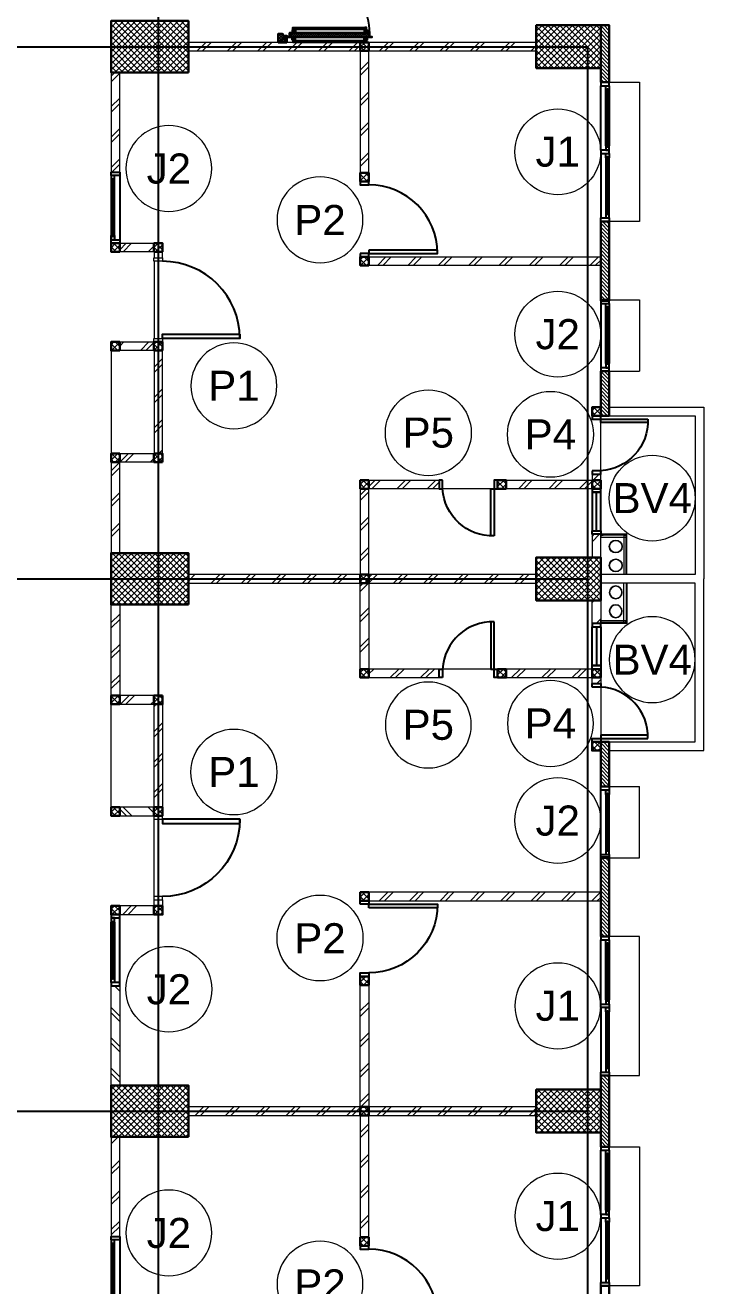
# Model space of a CAD drawing. Header units: millimetres. Extents: x -108 to 351, y -17 to 192.
# Drawn here: x 39.19 to 47.09, y 112.81 to 127.5 of the extents above; entities that cross this region are included whole.
import ezdxf
from ezdxf.enums import TextEntityAlignment as Align

# ---------------------------------------------------------------- set-up
doc = ezdxf.new("R2010")
doc.units = ezdxf.units.MM
for name, color, linetype, lineweight in [('ars', 11, 'Continuous', 0), ('ARSIR', 31, 'Continuous', 5), ('KACA', 151, 'Continuous', 5), ('KOL', 1, 'Continuous', 30), ('KOLOM', 4, 'Continuous', 9), ('lan', 7, 'Continuous', 15), ('NOT', 7, 'Continuous', 20), ('tem', 5, 'Continuous', 20)]:
    doc.layers.add(name, color=color, linetype=linetype, lineweight=lineweight)
doc.layers.add('as', color=1, linetype='Continuous', plot=False)
for name, color, linetype in [('HID', 1, 'Continuous'), ('Kusen', 30, 'Continuous'), ('STL', 6, 'Continuous')]:
    doc.layers.add(name, color=color, linetype=linetype)
doc.styles.add('S', font='simplex', dxfattribs={"width": 0.75})
doc.styles.get("Standard").update_dxf_attribs({"font": 'arial.ttf'})
pattern_1 = [(135, (413.479584, 513.678732), (-0.0220970869, -0.0220970869), [])]
pattern_2 = [(45, (39.2, 56.965), (-0.1767767, 0.1767767), []), (45, (39.2625, 56.965), (-0.1767767, 0.1767767), [])]
pattern_3 = [(315, (31.02064, 28), (0.176777, 0.176777), []), (315, (31.02064, 27.9375), (0.176777, 0.176777), [])]
pattern_4 = [(225, (1.1, 1e-06), (-0.014142, 0.014142), []), (135, (1.1, 1e-06), (0.014142, 0.014142), [])]
pattern_5 = [(315, (-2e-13, 1e-06), (0.014142, 0.014142), []), (45, (-2e-13, 1e-06), (-0.014142, 0.014142), [])]

# ---------------------------------------------------------------- blocks, each defined once
blk = doc.blocks.new("k3'")
at = {"layer": 'ars'}
h = blk.add_hatch(dxfattribs=at)
h.set_pattern_fill('_USER', color=256, scale=0.05, angle=45, double=1, pattern_type=0)
h.set_pattern_definition([(45, (0, -4.975), (-0.03535534, 0.03535534), []), (135, (0, -4.975), (-0.03535534, -0.03535534), [])])
h.paths.add_polyline_path([(-0.25, -0.375), (0.25, -0.375), (0.25, 0.375), (-0.25, 0.375)])
at = {"layer": 'KOL'}
blk.add_lwpolyline([(-0.25, -0.375), (0.25, -0.375), (0.25, 0.375), (-0.25, 0.375)], close=True, dxfattribs=at)
blk = doc.blocks.new("k1'")
at = {"layer": 'ars'}
h = blk.add_hatch(dxfattribs=at)
h.set_pattern_fill('_USER', color=256, scale=0.05, angle=45, double=1, pattern_type=0)
h.set_pattern_definition([(45, (0, -5), (-0.03535534, 0.03535534), []), (135, (0, -5), (-0.03535534, -0.03535534), [])])
h.paths.add_polyline_path([(-0.3, -0.45), (0.3, -0.45), (0.3, 0.45), (-0.3, 0.45)])
at = {"layer": 'KOL'}
blk.add_lwpolyline([(-0.3, -0.45), (0.3, -0.45), (0.3, 0.45), (-0.3, 0.45)], close=True, dxfattribs=at)
blk = doc.blocks.new('D-P90')
at = {"layer": 'ars'}
h = blk.add_hatch(dxfattribs=at)
h.set_pattern_fill('ANSI37', color=256, scale=0.005, angle=-90, style=0)
h.set_pattern_definition([(45, (-1350.94906, -1248.591899), (0.01122532015, -0.01122532015), []), (315, (-1350.94906, -1248.591899), (-0.01122532015, -0.01122532015), [])])
h.paths.add_polyline_path([(0.009, -0.183, -0.414214), (0.01, -0.184), (0.01, -1.116, -0.414214), (0.009, -1.117), (-0.034, -1.117, 0.414214), (-0.037, -1.12), (-0.037, -1.142, -1), (-0.038, -1.142), (-0.038, -0.158, -1), (-0.037, -0.158), (-0.037, -0.181, 0.414214), (-0.034, -0.183)])
at = {"layer": 'as'}
for p, q in [((-0.04, -0.158), (-0.046, -0.158)), ((-0.042, -0.161), (-0.042, -0.155))]:
    blk.add_line(p, q, dxfattribs=at)
at = {"layer": 'HID'}
for p, q in [((-0.044, -0.125), (-0.092, -0.077)), ((-0.042, -0.123), (-0.091, -0.075)), ((-0.066, -0.147), (-0.023, -0.104)), ((-0.063, -0.147), (-0.023, -0.107)), ((0.966, -0.147), (0.923, -0.104)), ((0.963, -0.147), (0.923, -0.107)), ((0.942, -0.123), (0.991, -0.075)), ((0.944, -0.125), (0.992, -0.077))]:
    blk.add_line(p, q, dxfattribs=at)
for points in [[(-0.044, -0.125), (-0.044, -0.125), (-0.042, -0.123), (-0.042, -0.123)], [(0.944, -0.125), (0.944, -0.125), (0.942, -0.123), (0.942, -0.123)]]:
    blk.add_lwpolyline(points, dxfattribs=at)
at = {"layer": 'KOL'}
blk.add_line((0.97, -0.13), (0.97, -0.15), dxfattribs=at)
at = {"layer": 'Kusen', "ltscale": 2}
for p, q in [((-0.099, -0.221), (-0.099, -1.06)), ((-0.079, -0.241), (-0.079, -1.06)), ((-0.074, -0.211), (-0.04, -0.211)), ((-0.074, -0.221), (-0.074, -0.211)), ((-0.074, -0.251), (-0.074, -0.241)), ((-0.074, -0.251), (-0.04, -0.251)), ((-0.061, -0.251), (-0.061, -0.211)), ((-0.04, -0.251), (-0.04, -0.211)), ((0.046, -0.211), (0.012, -0.211)), ((0.012, -0.251), (0.012, -0.211)), ((0.046, -0.251), (0.012, -0.251)), ((0.033, -0.251), (0.033, -0.211)), ((0.046, -0.221), (0.046, -0.211)), ((0.046, -0.251), (0.046, -0.241)), ((0.053, -0.241), (0.053, -1.06)), ((0.073, -0.221), (0.073, -1.06)), ((-0.074, -1.05), (-0.04, -1.05)), ((-0.074, -1.05), (-0.074, -1.06)), ((-0.074, -1.08), (-0.074, -1.09)), ((-0.074, -1.09), (-0.04, -1.09)), ((-0.061, -1.05), (-0.061, -1.09)), ((-0.04, -1.05), (-0.04, -1.09)), ((0.046, -1.05), (0.012, -1.05)), ((0.012, -1.05), (0.012, -1.09)), ((0.046, -1.09), (0.012, -1.09)), ((0.033, -1.05), (0.033, -1.09)), ((0.046, -1.05), (0.046, -1.06)), ((0.046, -1.08), (0.046, -1.09))]:
    blk.add_line(p, q, dxfattribs=at)
at = {"layer": 'Kusen'}
for p, q in [((-0.042, -0.155), (-0.038, -0.156)), ((-0.042, -0.157), (-0.038, -0.158))]:
    blk.add_line(p, q, dxfattribs=at)
at = {"layer": 'Kusen', "ltscale": 2}
for points in [[(-0.099, -0.241), (-0.061, -0.241), (-0.061, -0.221), (-0.099, -0.221), (-0.099, -0.241)], [(0.073, -0.241), (0.033, -0.241), (0.033, -0.221), (0.073, -0.221), (0.073, -0.241)], [(-0.101, -1.06), (-0.061, -1.06), (-0.061, -1.08), (-0.101, -1.08), (-0.101, -1.06)], [(0.073, -1.06), (0.033, -1.06), (0.033, -1.08), (0.073, -1.08), (0.073, -1.06)]]:
    blk.add_lwpolyline(points, dxfattribs=at)
at = {"layer": 'Kusen'}
blk.add_circle((-0.042, -0.158), 0.001, dxfattribs=at)
for radius, start, end in [(0.0025, 75.7804, 11.3851), (0.961, 270, 0.4597)]:
    blk.add_arc((-0.042, -0.158), radius, start, end, dxfattribs=at)
at = {"layer": 'STL'}
for p, q in [((-0.038, -0.158), (-0.038, -1.142)), ((-0.037, -0.181), (-0.037, -0.158)), ((-0.034, -0.183), (0.009, -0.183)), ((0.01, -0.184), (0.01, -1.116)), ((-0.037, -1.12), (-0.037, -1.142)), ((-0.034, -1.117), (0.009, -1.117))]:
    blk.add_line(p, q, dxfattribs=at)
for points in [[(0, -0.1), (0, -0.103), (-0.019, -0.103, 0.414214), (-0.02, -0.105), (-0.02, -0.148, -0.414214), (-0.022, -0.15), (-0.068, -0.15, -0.414214), (-0.07, -0.148), (-0.07, -0.13), (-0.067, -0.13), (-0.067, -0.146, 0.414214), (-0.065, -0.147), (-0.024, -0.147, 0.414214), (-0.023, -0.146), (-0.023, -0.102, -0.414214), (-0.021, -0.1)], [(0.9, -0.1), (0.9, -0.103), (0.919, -0.103, -0.414214), (0.92, -0.105), (0.92, -0.148, 0.414214), (0.922, -0.15), (0.968, -0.15, 0.414214), (0.97, -0.148), (0.97, -0.13), (0.967, -0.13), (0.967, -0.146, -0.414214), (0.966, -0.147), (0.925, -0.147, -0.414214), (0.923, -0.146), (0.923, -0.102, 0.414214), (0.921, -0.1)]]:
    blk.add_lwpolyline(points, format="xyb", close=True, dxfattribs=at)
blk.add_lwpolyline([(0.009, -0.182), (-0.034, -0.182, -0.414214), (-0.035, -0.181), (-0.035, -0.158, 1), (-0.04, -0.158), (-0.04, -1.142, 1), (-0.035, -1.142), (-0.035, -1.12, -0.414214), (-0.034, -1.119), (0.009, -1.119, 0.414214), (0.012, -1.116), (0.012, -0.184)], format="xyb", dxfattribs=at)
for centre, radius, start, end in [((-0.038, -0.158), 0.00075, 0, 180), ((-0.034, -0.181), 0.0025, 180, 270), ((0.009, -0.184), 0.0025, 360, 90), ((0.009, -0.184), 0.001, 360, 90), ((-0.038, -1.142), 0.00075, 180, 0), ((-0.034, -1.12), 0.0025, 90, 180), ((0.009, -1.116), 0.001, 270, 0)]:
    blk.add_arc(centre, radius, start, end, dxfattribs=at)
blk = doc.blocks.new('PINTU DARURAT')
at = {"layer": 'ARSIR'}
h = blk.add_hatch(dxfattribs=at)
h.set_pattern_fill('_USER', color=256, scale=0.02, angle=315, style=0, double=1, pattern_type=0)
h.set_pattern_definition(pattern_5)
edge = h.paths.add_edge_path()
edge.add_line((0, 0), (0.1, 0))
edge.add_line((0.1, 0), (0.1, 0.05))
edge.add_line((0.1, 0.05), (0.077, 0.05))
edge.add_line((0.077, 0.05), (0.077, 0.096))
edge.add_arc((0.076, 0.096), 0.0015, 360, 450)
edge.add_line((0.075, 0.097), (0.035, 0.097))
edge.add_arc((0.035, 0.096), 0.0015, 90, 180)
edge.add_line((0.033, 0.096), (0.033, 0.08))
edge.add_line((0.033, 0.08), (0.03, 0.08))
edge.add_line((0.03, 0.08), (0.03, 0.1))
edge.add_line((0.03, 0.1), (0, 0.1))
edge.add_line((0, 0.1), (0, 0))
h = blk.add_hatch(dxfattribs=at)
h.set_pattern_fill('_USER', color=256, scale=0.02, angle=315, style=0, double=1, pattern_type=0)
h.set_pattern_definition(pattern_5)
edge = h.paths.add_edge_path()
edge.add_line((0, 0), (0.1, 0))
edge.add_line((0.1, 0), (0.1, 0.05))
edge.add_line((0.1, 0.05), (0.077, 0.05))
edge.add_line((0.077, 0.05), (0.077, 0.096))
edge.add_arc((0.076, 0.096), 0.0015, 360, 450)
edge.add_line((0.075, 0.097), (0.035, 0.097))
edge.add_arc((0.035, 0.096), 0.0015, 90, 180)
edge.add_line((0.033, 0.096), (0.033, 0.08))
edge.add_line((0.033, 0.08), (0.03, 0.08))
edge.add_line((0.03, 0.08), (0.03, 0.1))
edge.add_line((0.03, 0.1), (0, 0.1))
edge.add_line((0, 0.1), (0, 0))
h = blk.add_hatch(dxfattribs=at)
h.set_pattern_fill('_USER', color=256, scale=0.02, angle=315, style=0, double=1, pattern_type=0)
h.set_pattern_definition(pattern_4)
edge = h.paths.add_edge_path()
edge.add_line((1.1, 0), (1, 0))
edge.add_line((1, 0), (1, 0.05))
edge.add_line((1, 0.05), (1.023, 0.05))
edge.add_line((1.023, 0.05), (1.023, 0.096))
edge.add_arc((1.024, 0.096), 0.0015, -630, -540, ccw=False)
edge.add_line((1.024, 0.097), (1.065, 0.097))
edge.add_arc((1.065, 0.096), 0.0015, -360, -270, ccw=False)
edge.add_line((1.067, 0.096), (1.067, 0.08))
edge.add_line((1.067, 0.08), (1.07, 0.08))
edge.add_line((1.07, 0.08), (1.07, 0.1))
edge.add_line((1.07, 0.1), (1.1, 0.1))
edge.add_line((1.1, 0.1), (1.1, 0))
h = blk.add_hatch(dxfattribs=at)
h.set_pattern_fill('_USER', color=256, scale=0.02, angle=315, style=0, double=1, pattern_type=0)
h.set_pattern_definition(pattern_4)
edge = h.paths.add_edge_path()
edge.add_line((1.1, 0), (1, 0))
edge.add_line((1, 0), (1, 0.05))
edge.add_line((1, 0.05), (1.023, 0.05))
edge.add_line((1.023, 0.05), (1.023, 0.096))
edge.add_arc((1.024, 0.096), 0.0015, -630, -540, ccw=False)
edge.add_line((1.024, 0.097), (1.065, 0.097))
edge.add_arc((1.065, 0.096), 0.0015, -360, -270, ccw=False)
edge.add_line((1.067, 0.096), (1.067, 0.08))
edge.add_line((1.067, 0.08), (1.07, 0.08))
edge.add_line((1.07, 0.08), (1.07, 0.1))
edge.add_line((1.07, 0.1), (1.1, 0.1))
edge.add_line((1.1, 0.1), (1.1, 0))
at = {"layer": 'KOL'}
blk.add_line((1.1, 0.1), (1.1, 0), dxfattribs=at)
blk.add_line((1.1, 0.1), (1.1, 0), dxfattribs=at)
blk.add_line((1.1, 0.1), (1.1, 0), dxfattribs=at)
blk.add_line((1.1, 0.1), (1.1, 0), dxfattribs=at)
for points in [[(0, 0), (0.1, 0), (0.1, 0.05), (0.077, 0.05), (0.077, 0.096, 0.414214), (0.075, 0.097), (0.035, 0.097, 0.414214), (0.033, 0.096), (0.033, 0.08), (0.03, 0.08), (0.03, 0.1), (0, 0.1)], [(0, 0), (0.1, 0), (0.1, 0.05), (0.077, 0.05), (0.077, 0.096, 0.414214), (0.075, 0.097), (0.035, 0.097, 0.414214), (0.033, 0.096), (0.033, 0.08), (0.03, 0.08), (0.03, 0.1), (0, 0.1)], [(1.1, 0), (1, 0), (1, 0.05), (1.023, 0.05), (1.023, 0.096, -0.414214), (1.024, 0.097), (1.065, 0.097, -0.414214), (1.067, 0.096), (1.067, 0.08), (1.07, 0.08), (1.07, 0.1), (1.1, 0.1)], [(1.1, 0), (1, 0), (1, 0.05), (1.023, 0.05), (1.023, 0.096, -0.414214), (1.024, 0.097), (1.065, 0.097, -0.414214), (1.067, 0.096), (1.067, 0.08), (1.07, 0.08), (1.07, 0.1), (1.1, 0.1)]]:
    blk.add_lwpolyline(points, format="xyb", close=True, dxfattribs=at)
at = {"layer": 'Kusen', "xscale": -1, "rotation": 180}
blk.add_blockref('D-P90', (0.1, -0.05), dxfattribs=at)
blk = doc.blocks.new('T. J1')
at = {"layer": 'Kusen'}
for p, q in [((-0.019, 0), (-0.769, 0)), ((-0.719, 0.1), (-0.069, 0.1)), ((-0.069, 0.06), (-0.719, 0.06)), ((0.021, 0), (0.771, 0)), ((0.721, 0.1), (0.071, 0.1)), ((0.071, 0.06), (0.721, 0.06))]:
    blk.add_line(p, q, dxfattribs=at)
for points in [[(-0.809, 0), (-0.769, 0), (-0.769, 0.1), (-0.809, 0.1)], [(-0.019, 0), (0.021, 0), (0.021, 0.1), (-0.019, 0.1)], [(0.811, 0), (0.771, 0), (0.771, 0.1), (0.811, 0.1)]]:
    blk.add_lwpolyline(points, close=True, dxfattribs=at)
for points in [[(-0.719, 0.077), (-0.719, 0.06), (-0.769, 0.06), (-0.769, 0.1), (-0.719, 0.1), (-0.719, 0.082), (-0.729, 0.082), (-0.729, 0.077), (-0.719, 0.077)], [(-0.069, 0.077), (-0.069, 0.06), (-0.019, 0.06), (-0.019, 0.1), (-0.069, 0.1), (-0.069, 0.082), (-0.059, 0.082), (-0.059, 0.077), (-0.069, 0.077)], [(0.071, 0.077), (0.071, 0.06), (0.021, 0.06), (0.021, 0.1), (0.071, 0.1), (0.071, 0.082), (0.061, 0.082), (0.061, 0.077), (0.071, 0.077)], [(0.721, 0.077), (0.721, 0.06), (0.771, 0.06), (0.771, 0.1), (0.721, 0.1), (0.721, 0.082), (0.731, 0.082), (0.731, 0.077), (0.721, 0.077)]]:
    blk.add_lwpolyline(points, dxfattribs=at)
at = {"layer": 'Kusen', "color": 141}
for points in [[(-0.729, 0.077), (-0.059, 0.077), (-0.059, 0.082), (-0.729, 0.082)], [(0.731, 0.077), (0.061, 0.077), (0.061, 0.082), (0.731, 0.082)]]:
    blk.add_lwpolyline(points, close=True, dxfattribs=at)
blk = doc.blocks.new('T. J2')
at = {"layer": 'KACA', "color": 141}
blk.add_lwpolyline([(-0.379, 0.077), (0.291, 0.077), (0.291, 0.082), (-0.379, 0.082)], close=True, dxfattribs=at)
at = {"layer": 'Kusen'}
for p, q in [((-0.419, 0), (0.331, 0)), ((-0.369, 0.1), (0.281, 0.1)), ((0.281, 0.06), (-0.369, 0.06))]:
    blk.add_line(p, q, dxfattribs=at)
for points in [[(-0.459, 0), (-0.419, 0), (-0.419, 0.1), (-0.459, 0.1)], [(0.331, 0), (0.371, 0), (0.371, 0.1), (0.331, 0.1)]]:
    blk.add_lwpolyline(points, close=True, dxfattribs=at)
for points in [[(-0.369, 0.077), (-0.369, 0.06), (-0.419, 0.06), (-0.419, 0.1), (-0.369, 0.1), (-0.369, 0.082), (-0.379, 0.082), (-0.379, 0.077), (-0.369, 0.077)], [(0.281, 0.077), (0.281, 0.06), (0.331, 0.06), (0.331, 0.1), (0.281, 0.1), (0.281, 0.082), (0.291, 0.082), (0.291, 0.077), (0.281, 0.077)]]:
    blk.add_lwpolyline(points, dxfattribs=at)
blk = doc.blocks.new('P.80')
at = {"layer": 'Kusen'}
for points in [[(-69.809, -74.837), (-69.769, -74.837), (-69.769, -74.037), (-69.809, -74.037)], [(-70.609, -74.937), (-70.569, -74.937), (-70.569, -74.837), (-70.609, -74.837)], [(-69.769, -74.937), (-69.729, -74.937), (-69.729, -74.837), (-69.769, -74.837)]]:
    blk.add_lwpolyline(points, close=True, dxfattribs=at)
blk.add_arc((-69.769, -74.837), 0.8, 90, 180, dxfattribs=at)
blk = doc.blocks.new('K 10.10')
at = {"layer": 'ars'}
h = blk.add_hatch(dxfattribs=at)
h.set_pattern_fill('_USER', color=256, scale=0.05, angle=45, double=1, pattern_type=0)
h.set_pattern_definition([(45, (0, 0), (-0.035355339, 0.035355339), []), (135, (0, 0), (-0.035355339, -0.035355339), [])])
h.paths.add_polyline_path([(1560.538, 1380.407), (1560.638, 1380.407), (1560.638, 1380.507), (1560.538, 1380.507)])
at = {"layer": 'KOL'}
blk.add_lwpolyline([(1560.538, 1380.407), (1560.638, 1380.407), (1560.638, 1380.507), (1560.538, 1380.507)], close=True, dxfattribs=at)
blk = doc.blocks.new('P-90')
at = {"layer": 'Kusen'}
blk.add_lwpolyline([(374.691, -21.598), (374.741, -21.598), (374.741, -22.498), (374.691, -22.498)], close=True, dxfattribs=at)
at = {"layer": 'Kusen', "lineweight": 9}
for points in [[(373.801, -22.498), (373.841, -22.498), (373.841, -22.598), (373.801, -22.598)], [(374.741, -22.498), (374.781, -22.498), (374.781, -22.598), (374.741, -22.598)]]:
    blk.add_lwpolyline(points, close=True, dxfattribs=at)
at = {"layer": 'Kusen'}
blk.add_arc((374.741, -22.498), 0.9, 90, 180, dxfattribs=at)
blk = doc.blocks.new('P.60')
at = {"layer": 'Kusen'}
for points in [[(1472.835, 997.535), (1472.875, 997.535), (1472.875, 997.435), (1472.835, 997.435)], [(1472.875, 996.885), (1472.915, 996.885), (1472.915, 997.435), (1472.875, 997.435)], [(1473.475, 997.535), (1473.515, 997.535), (1473.515, 997.435), (1473.475, 997.435)]]:
    blk.add_lwpolyline(points, close=True, dxfattribs=at)
blk.add_arc((1472.895, 997.466), 0.581, 268.0266, 356.9943, dxfattribs=at)
blk = doc.blocks.new('BV')
at = {"layer": 'Kusen'}
for points in [[(-0.225, 0.1), (-0.265, 0.1), (-0.265, 0), (-0.225, 0)], [(-0.225, 0.1), (-0.265, 0.1), (-0.265, 0), (-0.225, 0)], [(0.225, 0.1), (-0.225, 0.1), (-0.225, 0), (0.225, 0)], [(0.225, 0.1), (0.265, 0.1), (0.265, 0), (0.225, 0)]]:
    blk.add_lwpolyline(points, close=True, dxfattribs=at)
at = {"layer": 'Kusen', "color": 141}
blk.add_lwpolyline([(0.225, 0.05), (-0.225, 0.05)], dxfattribs=at)
blk = doc.blocks.new('2-typikal-1')
at = {"layer": 'ars'}
for points in [[(0.05, -0.455), (0.52, -0.455), (0.52, -0.15)], [(0.05, -0.445), (0.51, -0.445), (0.51, -0.15)], [(0.485, -0.15), (0.51, -0.15), (0.51, -0.179), (0.508, -0.179), (0.508, -0.152), (0.485, -0.152), (0.485, -0.15)], [(0.485, -0.152), (0.485, -0.443)], [(0.51, -0.419), (0.05, -0.419)], [(0.485, -0.445), (0.51, -0.445), (0.51, -0.419), (0.508, -0.419), (0.508, -0.443), (0.485, -0.443), (0.485, -0.445)]]:
    blk.add_lwpolyline(points, dxfattribs=at)
for centre, radius in [((0.157, -0.325), 0.075), ((0.157, -0.325), 0.071), ((0.377, -0.325), 0.075), ((0.377, -0.325), 0.071)]:
    blk.add_circle(centre, radius, dxfattribs=at)
at = {"layer": 'KOL'}
for points in [[(2.42, -0.15), (1.9, -0.15), (1.9, -0.25), (2.42, -0.25)], [(4.165, -0.15), (3.25, -0.15), (3.25, -0.25), (4.165, -0.25)]]:
    blk.add_lwpolyline(points, close=True, dxfattribs=at)
at = {"layer": 'lan'}
for p, q in [((2.656, 5.55), (1.456, 5.55)), ((3.7, 5.05), (2.8, 5.05)), ((1.05, 1.13), (1.05, 1.69)), ((0.05, -1.25), (0.05, -0.15)), ((1.26, -0.15), (1.82, -0.15)), ((1.9, -0.25), (1.9, -1.25)), ((2, -0.25), (2, -1.35)), ((1.9, -1.25), (0.05, -1.25)), ((2, -1.35), (0, -1.35))]:
    blk.add_line(p, q, dxfattribs=at)
at = {"layer": 'tem'}
for points in [[(1.36, 5.55), (0.3, 5.55), (0.3, 5.45), (1.36, 5.45)], [(1.46, 5.45), (1.46, 5.05), (1.36, 5.05), (1.36, 5.45)], [(2.76, 5.45), (2.76, 5.05), (2.66, 5.05), (2.66, 5.45)], [(3.91, 5.45), (3.91, 5.05), (3.81, 5.05), (3.81, 5.45)], [(5.9, 5.55), (4.74, 5.55), (4.74, 5.45), (5.9, 5.45)], [(2.66, 5.05), (1.46, 5.05), (1.46, 4.95), (2.66, 4.95)], [(3.81, 5.05), (3.74, 5.05), (3.74, 4.95), (3.81, 4.95)], [(1.05, 2.65), (0.05, 2.65), (0.05, 2.55), (1.05, 2.55)], [(6.15, 2.65), (4.731, 2.65), (4.731, 2.55), (6.15, 2.55)], [(1.15, 2.55), (1.15, 1.73), (1.05, 1.73), (1.05, 2.55)], [(1.15, 0.95), (1.15, -0.05), (1.05, -0.05), (1.05, 0.95)], [(0.52, -0.05), (0.25, -0.05), (0.25, -0.15), (0.52, -0.15)], [(1.22, -0.05), (1.15, -0.05), (1.15, -0.15), (1.22, -0.15)]]:
    blk.add_lwpolyline(points, close=True, dxfattribs=at)
at = {"layer": 'tem', "ltscale": 2}
blk.add_lwpolyline([(3.651, 2.55), (3.751, 2.55), (3.751, -0.15), (3.651, -0.15)], close=True, dxfattribs=at)
at = {"rotation": 180}
blk.add_blockref('BV', (0.785, -0.05), dxfattribs=at)
at = {"layer": 'KOLOM', "extrusion": (0, 0, -1), "xscale": -1, "zscale": -1}
for p in [(1559.178, -1374.957), (1557.878, -1374.957), (1556.728, -1374.957), (1559.178, -1375.456), (1557.878, -1375.456), (1556.728, -1375.456), (1559.488, -1377.857), (1556.887, -1377.857), (1555.907, -1377.857), (1559.488, -1379.457), (1559.488, -1380.557), (1558.638, -1380.557)]:
    blk.add_blockref('K 10.10', p, dxfattribs=at)
at = {"layer": 'Kusen', "xscale": -1}
for name, p in [('T. J2', (4.281, 5.45)), ('P.60', (1474.735, -997.585))]:
    blk.add_blockref(name, p, dxfattribs=at)
at = {"layer": 'Kusen', "rotation": 180}
for name, p in [('P-90', (377.541, -17.547)), ('P.80', (-65.978, -72.287)), ('T. J2', (2.791, -0.15)), ('T. J1', (4.976, -0.15))]:
    blk.add_blockref(name, p, dxfattribs=at)
at = {"layer": 'Kusen', "xscale": -1, "rotation": 270}
blk.add_blockref('P.60', (-996.385, -1471.785), dxfattribs=at)
blk = doc.blocks.new('LANTAI-2')
at = {"layer": 'ars'}
h = blk.add_hatch(dxfattribs=at)
h.set_pattern_fill('TEMBOK', color=256, scale=0.25)
h.set_pattern_definition([(45, (36.19984, -35.305), (-0.1767767, 0.1767767), []), (45, (36.26234, -35.305), (-0.1767767, 0.1767767), [])])
h.paths.add_polyline_path([(43.45, 42.75), (43.55, 42.75), (43.55, 40.65), (43.45, 40.65)])
h = blk.add_hatch(dxfattribs=at)
h.set_pattern_fill('ANSI31', color=256, scale=0.25, angle=90, style=0)
h.set_pattern_definition(pattern_1)
h.paths.add_polyline_path([(43.9, 40.65), (43.9, 39.985), (44, 39.985), (44, 40.65)])
h = blk.add_hatch(dxfattribs=at)
h.set_pattern_fill('TEMBOK', color=256, scale=0.25)
h.set_pattern_definition(pattern_2)
h.paths.add_polyline_path([(39.1, 40.35), (39.1, 40.45), (41.1, 40.45), (41.1, 40.35)])
h = blk.add_hatch(dxfattribs=at)
h.set_pattern_fill('TEMBOK', color=256, scale=0.25)
h.set_pattern_definition(pattern_2)
h.paths.add_polyline_path([(43.15, 40.35), (43.15, 40.45), (41.2, 40.45), (41.2, 40.35)])
h = blk.add_hatch(dxfattribs=at)
h.set_pattern_fill('TEMBOK', color=256, scale=0.25)
h.set_pattern_definition(pattern_2)
h.paths.add_polyline_path([(41.1, 40.35), (41.1, 38.931), (41.2, 38.931), (41.2, 40.35)])
h = blk.add_hatch(dxfattribs=at)
h.set_pattern_fill('TEMBOK', color=256, scale=0.25)
h.set_pattern_definition(pattern_2)
h.paths.add_polyline_path([(38.2, 40.15), (38.2, 38.94), (38.3, 38.94), (38.3, 40.15)])
h = blk.add_hatch(dxfattribs=at)
h.set_pattern_fill('ANSI31', color=256, scale=0.25, angle=90, style=0)
h.set_pattern_definition(pattern_1)
h.paths.add_polyline_path([(43.9, 38.365), (43.9, 37.44), (44, 37.44), (44, 38.365)])
h = blk.add_hatch(dxfattribs=at)
h.set_pattern_fill('TEMBOK', color=256, scale=0.25)
h.set_pattern_definition(pattern_2)
h.paths.add_polyline_path([(38.3, 38.11), (38.7, 38.11), (38.7, 38.01), (38.3, 38.01)])
h = blk.add_hatch(dxfattribs=at)
h.set_pattern_fill('TEMBOK', color=256, scale=0.25)
h.set_pattern_definition(pattern_2)
h.paths.add_polyline_path([(41.2, 37.851), (41.2, 37.951), (43.9, 37.951), (43.9, 37.851)])
h = blk.add_hatch(dxfattribs=at)
h.set_pattern_fill('TEMBOK', color=256, scale=0.25)
h.set_pattern_definition(pattern_2)
h.paths.add_polyline_path([(38.3, 36.96), (38.7, 36.96), (38.7, 36.86), (38.3, 36.86)])
h = blk.add_hatch(dxfattribs=at)
h.set_pattern_fill('TEMBOK', color=256, scale=0.25)
h.set_pattern_definition(pattern_2)
h.paths.add_polyline_path([(38.7, 36.86), (38.7, 35.66), (38.8, 35.66), (38.8, 36.86)])
h = blk.add_hatch(dxfattribs=at)
h.set_pattern_fill('ANSI31', color=256, scale=0.25, angle=90, style=0)
h.set_pattern_definition(pattern_1)
h.paths.add_polyline_path([(43.9, 36.61), (43.9, 36.1), (44, 36.1), (44, 36.61)])
h = blk.add_hatch(dxfattribs=at)
h.set_pattern_fill('TEMBOK', color=256, scale=0.25)
h.set_pattern_definition(pattern_2)
h.paths.add_polyline_path([(38.2, 35.56), (38.2, 34.45), (38.3, 34.45), (38.3, 35.56)])
h = blk.add_hatch(dxfattribs=at)
h.set_pattern_fill('TEMBOK', color=256, scale=0.25)
h.set_pattern_definition(pattern_2)
h.paths.add_polyline_path([(38.3, 35.66), (38.7, 35.66), (38.7, 35.56), (38.3, 35.56)])
h = blk.add_hatch(dxfattribs=at)
h.set_pattern_fill('TEMBOK', color=256, scale=0.25)
h.set_pattern_definition(pattern_2)
h.paths.add_polyline_path([(43.8, 35.42), (43.8, 35.35), (43.9, 35.35), (43.9, 35.42)])
h = blk.add_hatch(dxfattribs=at)
h.set_pattern_fill('TEMBOK', color=256, scale=0.25)
h.set_pattern_definition(pattern_2)
h.paths.add_polyline_path([(41.1, 35.25), (41.1, 34.25), (41.2, 34.25), (41.2, 35.25)])
h = blk.add_hatch(dxfattribs=at)
h.set_pattern_fill('TEMBOK', color=256, scale=0.25)
h.set_pattern_definition(pattern_2)
h.paths.add_polyline_path([(41.2, 35.35), (42.02, 35.35), (42.02, 35.25), (41.2, 35.25)])
h = blk.add_hatch(dxfattribs=at)
h.set_pattern_fill('TEMBOK', color=256, scale=0.25)
h.set_pattern_definition(pattern_2)
h.paths.add_polyline_path([(42.8, 35.35), (43.8, 35.35), (43.8, 35.25), (42.8, 35.25)])
h = blk.add_hatch(dxfattribs=at)
h.set_pattern_fill('TEMBOK', color=256, scale=0.25)
h.set_pattern_definition(pattern_2)
h.paths.add_polyline_path([(43.8, 34.72), (43.8, 34.45), (43.9, 34.45), (43.9, 34.72)])
h = blk.add_hatch(dxfattribs=at)
h.set_pattern_fill('TEMBOK', color=256, scale=0.25)
h.set_pattern_definition(pattern_2)
h.paths.add_polyline_path([(39.1, 34.25), (39.1, 34.15), (41.1, 34.15), (41.1, 34.25)])
h = blk.add_hatch(dxfattribs=at)
h.set_pattern_fill('TEMBOK', color=256, scale=0.25)
h.set_pattern_definition(pattern_2)
h.paths.add_polyline_path([(41.2, 34.25), (41.2, 34.15), (43.15, 34.15), (43.15, 34.25)])
h = blk.add_hatch(dxfattribs=at)
h.set_pattern_fill('TEMBOK', color=256, scale=0.25)
h.set_pattern_definition(pattern_2)
h.paths.add_polyline_path([(41.1, 33.15), (41.1, 34.15), (41.2, 34.15), (41.2, 33.15)])
h = blk.add_hatch(dxfattribs=at)
h.set_pattern_fill('TEMBOK', color=256, scale=0.25)
h.set_pattern_definition(pattern_2)
h.paths.add_polyline_path([(38.2, 32.84), (38.2, 33.95), (38.3, 33.95), (38.3, 32.84)])
h = blk.add_hatch(dxfattribs=at)
h.set_pattern_fill('TEMBOK', color=256, scale=0.25)
h.set_pattern_definition(pattern_2)
h.paths.add_polyline_path([(43.8, 33.68), (43.8, 33.95), (43.9, 33.95), (43.9, 33.68)])
h = blk.add_hatch(dxfattribs=at)
h.set_pattern_fill('TEMBOK', color=256, scale=0.25)
h.set_pattern_definition(pattern_2)
h.paths.add_polyline_path([(41.2, 33.05), (42.02, 33.05), (42.02, 33.15), (41.2, 33.15)])
h = blk.add_hatch(dxfattribs=at)
h.set_pattern_fill('TEMBOK', color=256, scale=0.25)
h.set_pattern_definition(pattern_2)
h.paths.add_polyline_path([(42.8, 33.05), (43.8, 33.05), (43.8, 33.15), (42.8, 33.15)])
h = blk.add_hatch(dxfattribs=at)
h.set_pattern_fill('TEMBOK', color=256, scale=0.25)
h.set_pattern_definition(pattern_2)
h.paths.add_polyline_path([(43.8, 32.98), (43.8, 33.05), (43.9, 33.05), (43.9, 32.98)])
h = blk.add_hatch(dxfattribs=at)
h.set_pattern_fill('TEMBOK', color=256, scale=0.25)
h.set_pattern_definition(pattern_2)
h.paths.add_polyline_path([(38.3, 32.74), (38.7, 32.74), (38.7, 32.84), (38.3, 32.84)])
h = blk.add_hatch(dxfattribs=at)
h.set_pattern_fill('TEMBOK', color=256, scale=0.25)
h.set_pattern_definition(pattern_2)
h.paths.add_polyline_path([(38.7, 31.54), (38.7, 32.74), (38.8, 32.74), (38.8, 31.54)])
h = blk.add_hatch(dxfattribs=at)
h.set_pattern_fill('ANSI31', color=256, scale=0.25, angle=90, style=0)
h.set_pattern_definition(pattern_1)
h.paths.add_polyline_path([(43.9, 31.79), (43.9, 32.3), (44, 32.3), (44, 31.79)])
h = blk.add_hatch(dxfattribs=at)
h.set_pattern_fill('TEMBOK', color=256, scale=0.25, angle=-90)
h.set_pattern_definition(pattern_3)
h.paths.add_polyline_path([(38.3, 31.44), (38.7, 31.44), (38.7, 31.54), (38.3, 31.54)])
h = blk.add_hatch(dxfattribs=at)
h.set_pattern_fill('ANSI31', color=256, scale=0.25, angle=90, style=0)
h.set_pattern_definition(pattern_1)
h.paths.add_polyline_path([(43.9, 30.035), (43.9, 30.96), (44, 30.96), (44, 30.035)])
h = blk.add_hatch(dxfattribs=at)
h.set_pattern_fill('TEMBOK', color=256, scale=0.25)
h.set_pattern_definition(pattern_2)
h.paths.add_polyline_path([(41.2, 30.549), (41.2, 30.449), (43.9, 30.449), (43.9, 30.549)])
h = blk.add_hatch(dxfattribs=at)
h.set_pattern_fill('TEMBOK', color=256, scale=0.25)
h.set_pattern_definition(pattern_2)
h.paths.add_polyline_path([(38.3, 30.29), (38.7, 30.29), (38.7, 30.39), (38.3, 30.39)])
h = blk.add_hatch(dxfattribs=at)
h.set_pattern_fill('TEMBOK', color=256, scale=0.25, angle=-90)
h.set_pattern_definition(pattern_3)
h.paths.add_polyline_path([(38.2, 28.25), (38.2, 29.46), (38.3, 29.46), (38.3, 28.25)])
h = blk.add_hatch(dxfattribs=at)
h.set_pattern_fill('TEMBOK', color=256, scale=0.25)
h.set_pattern_definition(pattern_2)
h.paths.add_polyline_path([(41.1, 28.05), (41.1, 29.469), (41.2, 29.469), (41.2, 28.05)])
h = blk.add_hatch(dxfattribs=at)
h.set_pattern_fill('ANSI31', color=256, scale=0.25, angle=90, style=0)
h.set_pattern_definition(pattern_1)
h.paths.add_polyline_path([(43.9, 28.415), (43.9, 27.585), (44, 27.585), (44, 28.415)])
h = blk.add_hatch(dxfattribs=at)
h.set_pattern_fill('TEMBOK', color=256, scale=0.25)
h.set_pattern_definition(pattern_2)
h.paths.add_polyline_path([(39.1, 27.95), (39.1, 28.05), (41.1, 28.05), (41.1, 27.95)])
h = blk.add_hatch(dxfattribs=at)
h.set_pattern_fill('TEMBOK', color=256, scale=0.25)
h.set_pattern_definition(pattern_2)
h.paths.add_polyline_path([(41.2, 27.95), (41.2, 28.05), (43.15, 28.05), (43.15, 27.95)])
h = blk.add_hatch(dxfattribs=at)
h.set_pattern_fill('TEMBOK', color=256, scale=0.25)
h.set_pattern_definition(pattern_2)
h.paths.add_polyline_path([(41.1, 27.95), (41.1, 26.531), (41.2, 26.531), (41.2, 27.95)])
h = blk.add_hatch(dxfattribs=at)
h.set_pattern_fill('TEMBOK', color=256, scale=0.25)
h.set_pattern_definition(pattern_2)
h.paths.add_polyline_path([(38.2, 27.75), (38.2, 26.54), (38.3, 26.54), (38.3, 27.75)])
at = {"layer": 'as'}
for p, q in [((38.75, 13.1), (38.75, 42.9)), ((30.65, 40.4), (43.75, 40.4)), ((43.75, 15.6), (43.75, 40.4)), ((30.65, 34.2), (43.75, 34.2)), ((30.65, 28), (43.75, 28))]:
    blk.add_line(p, q, dxfattribs=at)
at = {"layer": 'KOL'}
for points in [[(43.9, 39.985), (43.9, 40.65), (44, 40.65), (44, 39.985)], [(43.9, 37.44), (43.9, 38.365), (44, 38.365), (44, 37.44)], [(43.9, 30.035), (43.9, 30.96), (44, 30.96), (44, 30.035)], [(43.9, 27.585), (43.9, 28.415), (44, 28.415), (44, 27.585)]]:
    blk.add_lwpolyline(points, close=True, dxfattribs=at)
at = {"layer": 'lan'}
for p, q in [((44, 39.985), (44.35, 39.985)), ((44.35, 39.985), (44.35, 38.365)), ((44.35, 38.365), (44, 38.365)), ((44, 37.45), (44.35, 37.45)), ((44.35, 37.45), (44.35, 36.62)), ((44, 36.62), (44.35, 36.62)), ((44, 31.78), (44.35, 31.78)), ((44.35, 30.95), (44.35, 31.78)), ((44, 30.95), (44.35, 30.95)), ((44.35, 30.035), (44, 30.035)), ((44.35, 28.415), (44.35, 30.035)), ((44, 28.415), (44.35, 28.415)), ((44, 27.585), (44.35, 27.585)), ((44.35, 27.585), (44.35, 25.965)), ((44.35, 25.965), (44, 25.965))]:
    blk.add_line(p, q, dxfattribs=at)
at = {"layer": 'tem', "ltscale": 2}
for points in [[(41.1, 40.35), (41.1, 40.45), (39.1, 40.45), (39.1, 40.35)], [(43.15, 40.35), (43.15, 40.45), (41.2, 40.45), (41.2, 40.35)], [(41.1, 34.15), (41.1, 34.25), (39.1, 34.25), (39.1, 34.15)], [(43.15, 34.15), (43.15, 34.25), (41.2, 34.25), (41.2, 34.15)], [(41.1, 27.95), (41.1, 28.05), (39.1, 28.05), (39.1, 27.95)], [(43.15, 27.95), (43.15, 28.05), (41.2, 28.05), (41.2, 27.95)]]:
    blk.add_lwpolyline(points, close=True, dxfattribs=at)
at = {"color": 2, "xscale": -1, "rotation": 270}
blk.add_blockref('PINTU DARURAT', (40.145, 40.45), dxfattribs=at)
at = {"layer": 'KOL', "rotation": 90}
for name, p in [("k1'", (38.65, 40.4)), ("k3'", (43.525, 40.4)), ("k1'", (38.65, 34.2)), ("k3'", (43.525, 34.2)), ("k1'", (38.65, 28)), ("k3'", (43.525, 28))]:
    blk.add_blockref(name, p, dxfattribs=at)
at = {"layer": 'KOLOM', "extrusion": (0, 0, -1), "xscale": -1, "zscale": -1, "rotation": 90}
for p in [(1339.307, 1600.988), (1339.307, 1594.788), (1339.307, 1588.588)]:
    blk.add_blockref('K 10.10', p, dxfattribs=at)
at = {"layer": 'lan', "rotation": 90}
for p in [(43.75, 34.2), (43.75, 21.8)]:
    blk.add_blockref('2-typikal-1', p, dxfattribs=at)
at = {"layer": 'lan', "xscale": -1, "rotation": 90}
blk.add_blockref('2-typikal-1', (43.75, 34.2), dxfattribs=at)
blk = doc.blocks.new('NAV')
blk.add_circle((0, -0.4), 0.4)
at = {"style": 'S', "width": 0.75, "flags": 4}
blk.add_attdef('AV', text='', height=0.3, dxfattribs=at).set_placement((0, -0.4), align=Align.MIDDLE)

msp = doc.modelspace()

# ---------------------------------------------------------------- block references
at = {"layer": 'lan'}
msp.add_blockref('LANTAI-2', (1.99422, 86.84737), dxfattribs=at)
at = {"layer": 'NOT'}
ref = msp.add_blockref('NAV', (45.39422, 125.52237), dxfattribs=dict(at, xscale=1.25, yscale=1.25, zscale=1.25, rotation=180))
ref.add_attrib('AV', 'J1', dxfattribs={"layer": '0', "height": 0.35, "flags": 4}).set_placement((45.39422, 126.02237), align=Align.MIDDLE)
ref = msp.add_blockref('NAV', (40.86684, 126.3281), dxfattribs=dict(at, xscale=-1.25, yscale=1.25, zscale=1.25))
ref.add_attrib('AV', 'J2', dxfattribs={"layer": '0', "height": 0.35, "flags": 4}).set_placement((40.86684, 125.8281), align=Align.MIDDLE)
ref = msp.add_blockref('NAV', (42.62633, 124.73105), dxfattribs=dict(at, xscale=-1.25, yscale=1.25, zscale=1.25, rotation=180))
ref.add_attrib('AV', 'P2', dxfattribs={"layer": '0', "height": 0.35, "flags": 4}).set_placement((42.62633, 125.23105), align=Align.MIDDLE)
ref = msp.add_blockref('NAV', (45.39422, 123.39846), dxfattribs=dict(at, xscale=1.25, yscale=1.25, zscale=1.25, rotation=180))
ref.add_attrib('AV', 'J2', dxfattribs={"layer": '0', "height": 0.35, "flags": 4}).set_placement((45.39422, 123.89846), align=Align.MIDDLE)
ref = msp.add_blockref('NAV', (41.62402, 122.79729), dxfattribs=dict(at, xscale=-1.25, yscale=1.25, zscale=1.25, rotation=180))
ref.add_attrib('AV', 'P1', dxfattribs={"layer": '0', "height": 0.35, "flags": 4}).set_placement((41.62402, 123.29729), align=Align.MIDDLE)
ref = msp.add_blockref('NAV', (43.88705, 122.24948), dxfattribs=dict(at, xscale=1.25, yscale=1.25, zscale=1.25, rotation=180))
ref.add_attrib('AV', 'P5', dxfattribs={"layer": '0', "height": 0.35, "flags": 4}).set_placement((43.88705, 122.74948), align=Align.MIDDLE)
ref = msp.add_blockref('NAV', (45.30848, 122.23104), dxfattribs=dict(at, xscale=1.25, yscale=1.25, zscale=1.25, rotation=180))
ref.add_attrib('AV', 'P4', dxfattribs={"layer": '0', "height": 0.35, "flags": 4}).set_placement((45.30848, 122.73104), align=Align.MIDDLE)
ref = msp.add_blockref('NAV', (46.49464, 121.48836), dxfattribs=dict(at, xscale=1.25, yscale=1.25, zscale=1.25, rotation=180))
ref.add_attrib('AV', 'BV4', dxfattribs={"layer": '0', "height": 0.35, "flags": 4}).set_placement((46.49464, 121.98836), align=Align.MIDDLE)
ref = msp.add_blockref('NAV', (46.49464, 120.60639), dxfattribs=dict(at, xscale=-1.25, yscale=1.25, zscale=1.25))
ref.add_attrib('AV', 'BV4', dxfattribs={"layer": '0', "height": 0.35, "flags": 4}).set_placement((46.49464, 120.10639), align=Align.MIDDLE)
ref = msp.add_blockref('NAV', (43.88705, 119.84527), dxfattribs=dict(at, xscale=-1.25, yscale=1.25, zscale=1.25))
ref.add_attrib('AV', 'P5', dxfattribs={"layer": '0', "height": 0.35, "flags": 4}).set_placement((43.88705, 119.34527), align=Align.MIDDLE)
ref = msp.add_blockref('NAV', (45.30848, 119.86371), dxfattribs=dict(at, xscale=-1.25, yscale=1.25, zscale=1.25))
ref.add_attrib('AV', 'P4', dxfattribs={"layer": '0', "height": 0.35, "flags": 4}).set_placement((45.30848, 119.36371), align=Align.MIDDLE)
ref = msp.add_blockref('NAV', (41.62402, 119.29746), dxfattribs=dict(at, xscale=1.25, yscale=1.25, zscale=1.25))
ref.add_attrib('AV', 'P1', dxfattribs={"layer": '0', "height": 0.35, "flags": 4}).set_placement((41.62402, 118.79746), align=Align.MIDDLE)
ref = msp.add_blockref('NAV', (45.39422, 117.73224), dxfattribs=dict(at, xscale=1.25, yscale=1.25, zscale=1.25, rotation=180))
ref.add_attrib('AV', 'J2', dxfattribs={"layer": '0', "height": 0.35, "flags": 4}).set_placement((45.39422, 118.23224), align=Align.MIDDLE)
ref = msp.add_blockref('NAV', (42.62633, 117.3637), dxfattribs=dict(at, xscale=1.25, yscale=1.25, zscale=1.25))
ref.add_attrib('AV', 'P2', dxfattribs={"layer": '0', "height": 0.35, "flags": 4}).set_placement((42.62633, 116.8637), align=Align.MIDDLE)
ref = msp.add_blockref('NAV', (40.86684, 115.76665), dxfattribs=dict(at, xscale=1.25, yscale=1.25, zscale=1.25, rotation=180))
ref.add_attrib('AV', 'J2', dxfattribs={"layer": '0', "height": 0.35, "flags": 4}).set_placement((40.86684, 116.26665), align=Align.MIDDLE)
ref = msp.add_blockref('NAV', (45.39422, 116.57237), dxfattribs=dict(at, xscale=-1.25, yscale=1.25, zscale=1.25))
ref.add_attrib('AV', 'J1', dxfattribs={"layer": '0', "height": 0.35, "flags": 4}).set_placement((45.39422, 116.07237), align=Align.MIDDLE)
ref = msp.add_blockref('NAV', (45.39422, 114.12237), dxfattribs=dict(at, xscale=-1.25, yscale=1.25, zscale=1.25))
ref.add_attrib('AV', 'J1', dxfattribs={"layer": '0', "height": 0.35, "flags": 4}).set_placement((45.39422, 113.62237), align=Align.MIDDLE)
ref = msp.add_blockref('NAV', (40.86684, 113.92809), dxfattribs=dict(at, xscale=-1.25, yscale=1.25, zscale=1.25))
ref.add_attrib('AV', 'J2', dxfattribs={"layer": '0', "height": 0.35, "flags": 4}).set_placement((40.86684, 113.42809), align=Align.MIDDLE)
ref = msp.add_blockref('NAV', (42.62633, 112.33105), dxfattribs=dict(at, xscale=-1.25, yscale=1.25, zscale=1.25, rotation=180))
ref.add_attrib('AV', 'P2', dxfattribs={"layer": '0', "height": 0.35, "flags": 4}).set_placement((42.62633, 112.83105), align=Align.MIDDLE)

doc.saveas('drawing.dxf')
